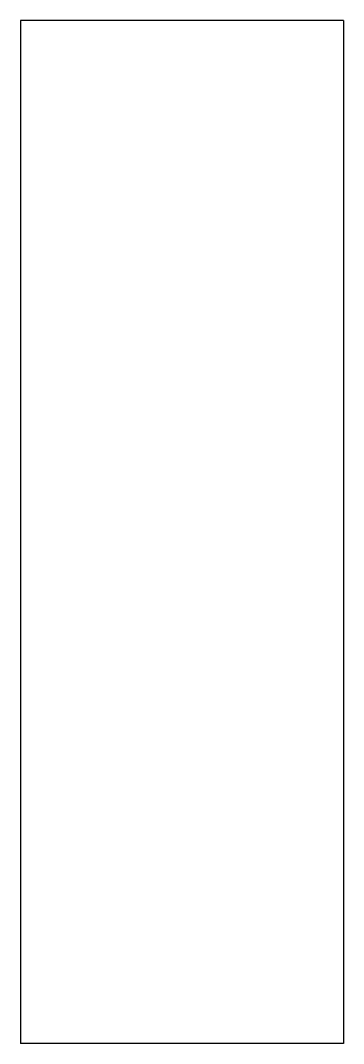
# Model space of a CAD drawing. Header units: millimetres. Extents: x 13 to 18.8, y 0 to 18.5.
import ezdxf

# ---------------------------------------------------------------- set-up
doc = ezdxf.new("R2010")
doc.units = ezdxf.units.MM

msp = doc.modelspace()

# ---------------------------------------------------------------- linework, layer by layer
for p, q in [((18.85, 18.5, 5), (13, 18.5, 5)), ((13, 18.5, 5), (13, 0, 5)), ((18.85, 18.5, 5), (18.85, 0, 5)), ((18.85, 0, 5), (13, 0, 5))]:
    msp.add_line(p, q)

doc.saveas('drawing.dxf')
